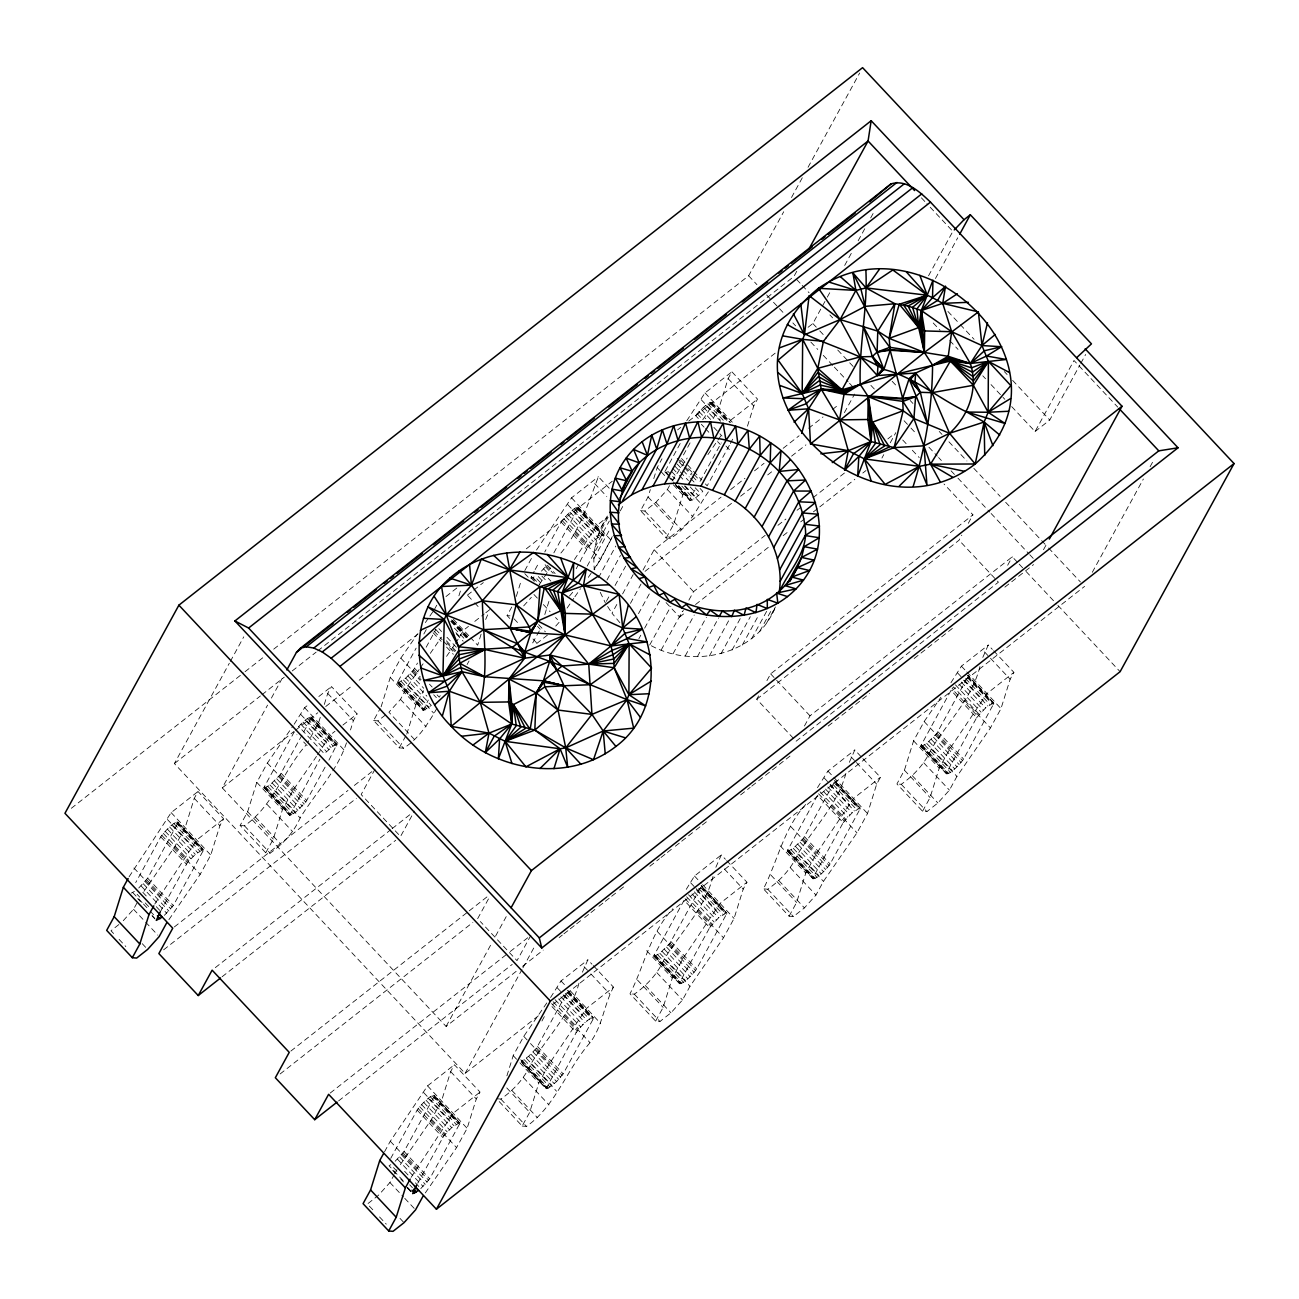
<?xml version="1.0" encoding="UTF-8"?>
<svg xmlns="http://www.w3.org/2000/svg" width="1299" height="1299" viewBox="0 0 1299 1299"><rect width="100%" height="100%" fill="white"/><g stroke="black" fill="none" stroke-linecap="round" stroke-linejoin="round"><path stroke-width="0.75" stroke-dasharray="5 3.75" d="M611.732 538.241L594.422 569.871C592.068 550.987 597.248 531.892 607.412 515.947M168.919 919.66L200.176 874.357L210.747 855.067L219.904 825.677L223.655 818.825L198.016 791.497L194.265 798.349L185.108 827.739L174.537 847.029L143.28 892.332M346.492 742.784C337.285 771.054 315.365 792.942 300.15 817.964C293.801 832.383 282.922 844.171 270.095 853.151L265.775 852.777L240.136 825.45L247.638 811.745L256.796 782.355L267.367 763.065L293.054 725.865M265.775 852.777L273.277 839.073L282.435 809.683L293.006 790.393L316.453 756.424M320.285 717.308L318.564 722.812L308.009 742.102M324.295 704.448L327.721 693.422L331.472 686.57L357.111 713.898L353.36 720.75L350.503 729.941M381.11 706.818L390.268 677.428L400.823 658.138L417.58 633.88M406.749 734.146L415.907 704.756L423.588 690.727M458.904 595.835L461.194 588.496M481.101 634.188L477.675 645.213L470.92 638.02M485.68 619.493L488.7 612.397M516.288 596.387L521.451 579.857M544.801 614.524L549.38 599.829M609.199 488.213L598.401 476.717C587.944 503.947 579.208 532.33 559.301 554.9M593.87 569.271L600.576 559.577L612.284 536.617M425.309 1192.92L456.566 1147.618L467.137 1128.328L476.295 1098.938L480.045 1092.086L454.406 1064.758L450.656 1071.61L441.498 1101L430.927 1120.29L399.67 1165.593M708.361 491.85C697.011 508.429 688.502 527.589 670.495 538.354L666.176 537.997L640.537 510.669L648.039 496.965L650.328 489.609M653.77 478.6L657.197 467.575L662.003 458.807M666.176 537.997L673.678 524.293L682.836 494.903L686.684 487.888M506.902 1075.832L513.202 1055.616L523.757 1036.326L549.445 999.126M747.461 426.169L753.761 405.97L757.512 399.118L731.873 371.79L728.122 378.642L718.964 408.032L713.2 418.554M499.238 1101.601L522.166 1126.038L529.683 1112.334L538.841 1082.944L549.396 1063.654L586.645 1008.284L613.501 987.159L593.27 965.579M578.964 983.213C570.846 1013.999 547.123 1037.333 530.901 1063.897C524.552 1078.316 513.673 1090.105 500.846 1099.084L496.527 1098.71M582.407 972.204L587.862 959.831L591.922 964.15M522.166 1126.038L526.485 1126.412C555.858 1105.741 566.819 1069.077 590.038 1042.691C602.622 1026.21 603.84 1004.89 613.501 987.159M726.726 860.652L746.974 882.232L743.223 889.084L734.065 918.474L723.494 937.764L689.996 986.298L682.495 1000.003L670.95 1012.83L659.957 1021.485L655.638 1021.111L629.999 993.784C644.483 965.466 650.231 932.942 672.85 908.764M655.638 1021.111L663.139 1007.407L672.297 978.017L682.852 958.727L720.117 903.341L746.974 882.232M713.005 876.452C705.13 908.033 681.017 931.919 664.357 958.971C658.025 973.389 647.129 985.178 634.318 994.157L629.999 993.784M715.863 867.261L721.335 854.904L725.378 859.224M862.893 758.6L880.446 777.305L876.679 784.158L867.521 813.547L856.967 832.838L823.469 881.371L815.967 895.076L804.422 907.904L793.413 916.558L789.094 916.185L763.455 888.857C777.939 860.539 783.687 828.015 806.322 803.821M789.094 916.185L796.612 902.48L805.77 873.09L816.324 853.8L853.573 798.414L880.446 777.305M845.893 773.36C837.774 804.146 814.051 827.479 797.83 854.044C791.497 868.463 780.602 880.251 767.774 889.23L763.455 888.857M849.335 762.334L854.807 749.978L861.546 757.171M993.654 650.799L1013.902 672.379L1010.151 679.231L1000.993 708.621L990.439 727.911L956.925 776.429L949.423 790.133L937.878 802.977L926.885 811.631L922.566 811.258L896.927 783.93L904.429 770.226L913.587 740.836L924.157 721.546L940.898 697.287M922.566 811.258L930.068 797.554L939.226 768.164L949.796 748.874L987.045 693.487L1013.902 672.379M979.933 666.598C972.058 698.18 947.945 722.065 931.286 749.101C924.953 763.536 914.058 775.324 901.246 784.304L896.927 783.93M982.791 657.408L988.263 645.051L992.306 649.354M138.766 887.996L147.68 878.205L177.557 823.631C176.583 818.256 162.684 833.649 160.767 836.832L135.713 882.589M164.405 915.324L173.319 905.533L203.618 849.871L177.817 821.975M325.091 767.157L305.768 802.133L295.604 812.281L289.726 815.447L263.924 787.551L294.224 731.905L296.935 734.779M264.087 788.12L269.965 784.953L280.129 774.805L311.013 718.704C309.503 714.19 299.566 725.768 296.74 728.479M289.726 815.447L319.863 759.233M328.939 760.11L336.928 744.376L311.289 717.048M397.559 683.193L405.694 678.143L431.333 705.471L423.198 710.521L397.38 682.625L416.135 648.104M423.198 710.521L428.28 700.064M540.222 582.374L534.815 576.626L531.015 578.266L534.181 571.333M553.861 552.854L577.941 508.851C576.983 503.46 563.068 518.853 561.152 522.052L544.768 551.961M587.197 566.104L604.019 535.074L578.217 507.195M680.173 443.527L664.309 472.771L668.287 471.699L675.025 478.893M395.156 1161.257L404.07 1151.466L433.947 1096.892C432.973 1091.517 419.074 1106.91 417.158 1110.093L389.213 1161.144M702.743 419.756C724.063 389.716 702.434 405.791 694.624 417.109M700.047 488.456L702.759 491.331C695.955 498.816 681.683 508.429 696.167 488.456M420.795 1188.585L429.709 1178.794L460.025 1123.132L434.207 1095.236M546.116 1088.708L576.253 1032.494C578.169 1029.311 592.084 1013.918 593.042 1019.293L563.165 1073.867L556.573 1081.564L548.178 1088.156L546.116 1088.708L520.477 1061.38M679.588 983.781L653.77 955.885L684.086 900.239L709.725 927.567L679.848 982.125C680.822 987.516 694.721 972.123 696.637 968.924L726.953 913.278L701.135 885.382M813.044 878.855L787.243 850.959L817.558 795.313L843.197 822.64L813.32 877.198C814.278 882.573 828.194 867.196 830.11 863.997L860.409 808.351L834.607 780.455M946.516 773.928L920.699 746.032L951.014 690.37L976.653 717.697L946.776 772.272C947.75 777.646 961.65 762.253 963.566 759.071L993.881 703.425L968.064 675.529L993.881 703.425M920.877 746.6L926.755 743.418L936.92 733.286L968.242 676.097M651.335 645.749C695.03 669.586 760.727 653.819 776.542 603.142M538.354 1015.818L465.107 1073.412L174.391 763.568L229.322 663.237M230.296 661.483L243.774 636.835M129.104 876.76L171.159 812.622L198.016 791.497M123.275 920.666L133.537 909.268L138.23 900.694M154.743 904.088L196.799 839.95L223.655 818.825M516.158 971.36L446.109 1026.437L222.259 787.86L267.562 705.13M271.41 698.083L282.971 676.958M160.378 911.687L187.413 862.617L195.305 854.369L203.456 849.302M294.159 724.241L304.615 707.695L307.782 705.211M240.136 825.45L244.456 825.823C272.952 806.111 283.458 770.778 305.768 745.334M317.573 754.8L330.255 735.007L334.996 731.288M436.967 708.182C428.264 723.397 418.846 738.644 403.567 748.224L399.248 747.851L373.609 720.523L380.169 708.54M434.337 609.604L437.146 604.473M423.847 634.009L426.738 628.732M405.694 678.143L413.602 669.878L417.499 663.058M426.169 647.227L435.814 629.609M414.56 739.569L388.921 712.242L400.465 699.414L407.967 685.71L419.139 669.521M375.054 769.154L361.154 794.533L400.53 836.491L414.413 811.112M399.248 747.851L405.808 735.867M455.511 643.411L463.727 630.08L468.468 626.362M467.104 664.503L469.036 660.996M531.421 558.473L523.741 572.502L529.131 578.25M509.776 618.47L507.065 615.596L511.757 607.039M536.519 549.98L571.544 497.826L598.401 476.717M535.139 569.579L538.988 562.532M539.556 584.209L550.37 567.842M539.28 630.924L532.704 642.924L537.023 643.297L548.032 634.643M574.45 559.512L597.183 525.153L606.665 517.7M576.204 568.735L579.094 563.457M580.052 561.688C585.07 550.987 592.393 539.004 603.856 534.522M597.491 536.666L608.078 517.343M594.893 547.415L609.312 521.061M593.854 558.554L610.205 528.677M273.716 649.159L748.646 275.778L783.703 211.753M791.497 197.513L803.172 176.177M808.043 167.279L859.662 73.004M620.289 510.897L624.04 504.044M598.482 577.682L615.807 546.051M686.749 420.779L705.016 392.899L731.873 371.79M606.99 580.036L620.451 555.436M683.469 454.959L691.165 440.881M640.537 510.669L644.856 511.043L655.849 502.388L667.394 489.544L671.145 482.692M672.086 480.987L687.187 458.06M606.389 601.323L610.238 594.293M615.06 585.508L625.631 566.185M796.758 271.264L793.868 276.541L656.921 384.212M619.867 622.692L612.008 613.258L616.814 604.473M622.594 593.935L633.165 574.596M643.037 570.034L654.144 549.721L721.059 497.127M630.453 603.369L641.024 584.047M700.031 481.409L721.27 442.91M729.34 445.33L707.176 485.81L703.132 481.491M730.298 443.56L734.162 436.529M638.491 613.664L650.036 592.571M477.642 918.685L489.691 896.683M638.881 638.718L640.797 635.211M644.645 628.18L660.996 598.303M808.092 327.283L812.865 323.532L826.359 298.884M827.317 297.13L831.181 290.083M844.675 265.451L851.413 253.126M858.152 240.802L864.907 228.478M870.687 217.923L874.536 210.876M649.695 645.035L670.869 606.373M446.109 1026.437L491.688 943.204M495.552 936.124L506.22 916.639M384.536 1151.775L390.285 1141.253L427.55 1085.883L454.406 1064.758M661.159 650.052L682.332 611.391M666.046 602.59L679.621 617.057L683.323 610.303M688.892 600.138L693.52 591.678L765.192 535.334M673.077 653.706L694.234 615.044M372.781 1209.759L367.39 1204.011L378.382 1195.356L389.927 1182.528L393.678 1175.676M394.62 1173.955L397.429 1168.824M530.901 935.264L517.002 960.643L480.354 921.576M685.222 655.93L706.38 617.269M465.107 1073.412L521.971 969.557M522.929 967.804L535.448 944.925M411.133 1177.349L453.189 1113.211L480.045 1092.086M697.384 656.677L718.558 618.015M417.742 1183.194L443.803 1135.878L451.695 1127.629L459.846 1122.563M709.384 655.93L729.6 619.038M844.399 412.676L854.596 394.068M721.01 653.722L740.251 618.584M928.541 275.794L952.865 231.384L926.885 203.683M732.035 650.068L750.319 616.684M935.442 278.506L957.736 237.782M742.297 645.067L758.665 615.19M550.565 997.502L561.006 980.956L587.862 959.831M541.943 1021.014L544.833 1015.721M751.618 638.751L767.011 610.644M759.834 631.282L772.337 608.435M766.8 622.741L775.454 606.925M772.402 613.307L775.292 608.046M546.879 1088.708L521.24 1061.397L528.628 1056.331L536.536 1048.066L567.403 991.965L593.042 1019.293M881.924 458.027L883.775 454.634M890.253 442.797L895.807 432.648M793.397 738.319L756.749 699.252L758.6 695.874M766.93 680.644L770.632 673.872L972.935 514.842L944.016 484.007M686.262 889.344L694.478 876.029L721.335 854.904M653.949 956.454L659.827 953.287L669.992 943.139L700.875 887.038L726.514 914.366M804.454 725.995L810.008 715.83L1012.294 556.8L1017.831 562.678M817.493 787.649L827.934 771.086L854.807 749.978M756.749 699.252L959.035 540.222L961.812 535.139M968.307 523.302L972.935 514.842M787.405 851.527L793.283 848.344L803.464 838.212L834.331 782.112L859.97 809.439M1011.694 406.603L1035.092 431.544L1073.997 360.489L1117.757 407.123M1035.092 431.544L1049.771 419.999L1079.826 365.1M1080.8 363.33L1085.655 354.481M1007.667 565.26L1012.294 556.8M950.949 682.722L961.406 666.16L988.263 645.051M1043.503 549.704L1047.384 542.625M1092.297 572.307L1143.364 479.022M1150.118 466.698L1153.967 459.651M601.632 526.501L607.234 517.067M440.247 695.663L439.241 697.206L436.545 694.332M709.725 927.567L718.623 917.76L726.774 912.71M843.197 822.64L852.095 812.833L860.247 807.783M976.653 717.697L985.568 707.906L993.703 702.856M425.39 622.546L428.751 617.707M429.872 616.083L433.217 611.228M420.259 667.913L423.604 663.058M430.31 653.348L441.465 637.176M446.564 656.352L454.39 645.018M567.078 608.094L573.768 598.401M574.889 596.777L580.474 588.691M588.285 577.373L592.766 570.894M707.923 454.585L716.853 441.644M717.957 440.02L722.439 433.557M541.472 571.105L547.074 564.951L555.16 573.59M572.713 592.279L569.287 596.257M523.676 605.886L531.372 597.329M555.728 626.086L559.577 621.799L555.517 617.496M336.928 744.376L333.112 746.016L324.295 753.712L298.656 726.385M71.331 808.287L243.449 672.963M245.04 671.713L264.168 656.677M174.391 763.568L260.385 695.972M261.976 694.721L284.27 677.185M292.243 670.933L316.128 652.147M317.719 650.896L405.304 582.033M406.896 580.783L481.75 521.938M483.342 520.688L655.329 385.478M318.84 696.508L331.472 686.57M445.979 596.55L457.037 587.846M222.259 787.86L293.899 731.532M295.49 730.282L317.784 712.761M325.74 706.51L352.808 685.222M359.173 680.221L418.067 633.912M467.429 595.121L472.203 591.37M473.794 590.103L483.342 582.601M526.322 548.811L612.284 481.231M677.558 429.904L680.741 427.403M688.697 421.152L776.25 352.321M342.904 725.069L357.111 713.898M474.784 621.393L484.267 613.94M485.842 612.69L490.584 608.971M730.655 420.227L757.512 399.118M118.859 924.563L111 930.75L113.695 933.624M373.609 720.523L377.928 720.896L385.787 714.71M174.342 926.95L347.97 790.442M354.351 785.44L371.871 771.655M730.606 489.609L744.944 478.341M754.508 470.839L764.056 463.321M783.167 448.285L799.096 435.766M808.66 428.248L822.998 416.979M832.545 409.461L838.927 404.46M163.642 949.813L356.381 798.284M645.035 571.349L732.636 502.469M740.609 496.218L753.355 486.199M767.693 474.931L772.467 471.164M791.578 456.144L805.916 444.875M215.309 967.641L390.528 829.899M392.119 828.648L411.231 813.612M777.939 525.316L785.911 519.048M797.05 510.28L803.432 505.279M812.979 497.761L844.837 472.722M887.85 438.9L894.215 433.898M222.113 976.751L395.74 840.242M679.621 617.057L686.002 612.056M695.55 604.538L770.421 545.677M783.167 535.659L789.532 530.658M800.687 521.889L807.052 516.888M813.418 511.871L818.208 508.12M819.799 506.87L854.839 479.315M862.796 473.047L865.995 470.547M290.83 1051.102L467.64 912.093M469.231 910.843L488.359 895.807M280.129 1073.964L472.868 922.436M330.206 1093.06L508.607 952.8M510.198 951.55L527.719 937.764M338.601 1100.902L512.228 964.394M796.108 741.209L998.411 582.179L959.035 540.222M522.523 966.359L543.226 950.089M559.138 937.569L562.321 935.069M563.912 933.819L568.686 930.068M570.277 928.817L575.051 925.05M576.659 923.8L583.024 918.799M584.615 917.549L589.389 913.798M590.98 912.548L597.345 907.53M598.936 906.28L603.71 902.529M605.302 901.279L610.075 897.528M611.667 896.278L618.048 891.26M619.639 890.01L624.413 886.259M649.873 866.238L659.437 858.72M661.029 857.47L665.802 853.719M667.394 852.469L673.759 847.468M675.35 846.217L680.124 842.45M681.715 841.2L694.445 831.198M696.037 829.947L700.827 826.18M702.418 824.93L708.783 819.929M740.625 794.891L750.173 787.389M751.764 786.139L770.859 771.119M772.45 769.869L789.971 756.099M828.177 726.06L869.567 693.52M914.139 658.479L952.346 628.44M1004.874 587.132L1033.533 564.61M552.692 1004.549L1084.584 586.385M131.378 893.062L134.43 891.406M390.82 1164.667L389.067 1165.755L403.908 1181.57M507.065 615.596L509.955 615.84M921.413 197.854L925.521 202.238M947.913 311.435L958.938 323.175M960.302 324.636L974.071 339.315M1004.354 371.595L1007.115 374.518M1012.619 380.396L1049.771 419.999M933.234 322.996L940.119 330.319M949.748 340.598L958.013 349.399M982.775 375.801L985.535 378.74M991.04 384.601L1004.809 399.28M796.644 279.496L800.801 283.929M802.181 285.407L809.098 292.778M829.866 314.91L832.627 317.865M892.153 381.305L897.706 387.199M910.161 400.482L912.921 403.437M939.226 431.463L942.002 434.418M948.919 441.79L966.911 460.983M973.844 468.354L1000.133 496.38M1005.67 502.291L1040.288 539.182M1041.668 540.644L1047.205 546.554M1048.585 548.032L1080.427 581.968M812.865 323.532L818.386 329.426M819.783 330.888L826.684 338.26M837.741 350.032L854.32 367.714M870.898 385.381L876.435 391.275M904.072 420.73L909.592 426.624M910.972 428.085L915.113 432.502M928.931 447.229L937.229 456.079M938.609 457.54L941.369 460.496M951.047 470.806L956.567 476.684M957.948 478.162L989.741 512.033M991.121 513.511L1028.418 553.277M1029.798 554.738L1035.335 560.632M748.646 275.778L756.927 284.627M766.605 294.938L772.142 300.832M773.522 302.294L784.58 314.082M792.861 322.915L795.638 325.87M810.836 342.075L817.753 349.431M823.274 355.325L832.951 365.636M834.331 367.114L848.15 381.841M849.53 383.319L853.687 387.735M902.691 439.988L906.832 444.388M912.336 450.25L919.221 457.589M1019.212 564.156L1024.732 570.05M1026.129 571.528L1056.525 603.938M1057.906 605.399L1120.111 671.697M728.122 378.642L753.761 405.97M984.512 651.903L1010.151 679.231M705.016 392.899L732.457 422.402M961.406 666.16L965.449 670.479M966.797 671.924L1000.993 708.621M711.673 402.268L730.574 422.402M711.852 402.82L729.389 421.526M710.91 402.268L729.811 422.402M967.317 675.529L992.956 702.856M711.414 403.924L728.95 422.613M967.804 677.185L993.443 704.513M709.627 402.82L727.164 421.509M967.365 677.526L991.657 703.409M707.874 403.908L724.063 421.168M965.612 678.598L989.903 704.496M701.265 399.751L720.149 419.886M957.655 673.012L963.046 678.776M964.394 680.205L983.294 700.34M705.795 405.434L720.636 421.266M963.533 680.14L987.825 706.023M703.522 407.318L714.32 418.83M961.276 682.024L985.568 707.906M701.233 409.412L710.667 419.48M958.971 684.118L983.262 710.001M699.041 411.588L705.795 418.781M713.898 427.42L721.984 436.042M955.431 684.849L981.07 712.177M697.141 413.699L702.532 419.447M979.17 714.288L953.531 686.96L952.021 688.843L977.66 716.171M725.946 446.012L731.337 451.76M964.8 700.583L990.439 727.911M695.631 415.583L698.326 418.457M701.363 424.302L704.074 427.176M705.422 428.621L710.813 434.369M717.568 441.563L720.263 444.437M681.537 458.482L701.785 480.062M937.927 731.743L963.566 759.071M680.53 460.025L683.225 462.899M688.632 468.647L692.676 472.966M694.023 474.411L699.43 480.159M936.92 733.286L962.559 760.613M677.201 458.352L683.956 465.545M685.304 466.974L692.042 474.167M924.157 721.546L949.796 748.874M679.02 461.908L683.063 466.227M684.427 467.656L691.165 474.849M692.513 476.295L697.92 482.043M935.41 735.169L961.049 762.497M677.12 464.003L689.249 476.944M690.613 478.389L694.656 482.708M933.51 737.264L959.149 764.591M674.928 466.179L678.987 470.498M680.335 471.927L688.421 480.565M695.176 487.758L700.567 493.506M931.318 739.44L956.957 766.767M672.622 468.273L678.029 474.038M679.377 475.466L684.768 481.231M690.175 486.979L698.261 495.601M929.029 741.55L954.668 768.862M671.713 471.602L677.104 477.35M685.206 485.988L696.004 497.485M926.755 743.418L952.394 770.745M684.346 485.907L700.534 503.168M931.286 749.101L956.925 776.429M681.78 486.086L693.926 499.027M924.677 744.96L950.316 772.288M666.533 472.787L673.288 479.964M678.679 485.729L692.172 500.115M922.923 746.048L948.562 773.376M664.747 471.683L672.85 480.321M678.24 486.07L690.386 499.011M921.137 744.944L946.776 772.272M667.946 476.213L671.989 480.533M673.337 481.978L690.873 500.667M921.641 746.6L947.28 773.928M676.454 485.712L689.948 500.099M920.699 746.032L946.338 773.36M675.285 484.852L690.126 500.667M657.197 467.575L659.892 470.449M661.24 471.894L665.299 476.197M673.385 484.836L682.836 494.903M913.587 740.836L939.226 768.164M667.394 489.544L693.033 516.872M923.784 762.822L949.423 790.133M655.849 502.388L681.488 529.716M912.239 775.649L937.878 802.977M648.039 496.965L673.678 524.293M904.429 770.226L930.068 797.554M644.856 511.043L670.495 538.354M901.246 784.304L926.885 811.631M594.65 483.569L606.795 496.51M851.04 756.83L855.099 761.149M856.447 762.578L876.679 784.158M654.144 549.721L693.52 591.678M770.632 673.872L810.008 715.83M571.544 497.826L611.131 540.287M827.934 771.086L867.521 813.547M578.38 507.763L604.019 535.074M834.77 781.024L860.409 808.351M577.454 507.195L603.093 534.522M835.192 781.884L859.483 807.783M577.941 508.851L603.58 536.178M576.155 507.747L601.794 535.074M833.893 782.453L858.184 808.335M574.418 508.835L600.057 536.162M833.503 784.969L856.447 809.423M567.793 504.678L593.432 532.005M824.183 777.939L849.822 805.266M572.339 510.361L597.978 537.689M830.077 785.067L854.369 810.949M570.066 512.244L595.705 539.572M827.804 786.95L852.095 812.833M567.76 514.355L593.399 541.667M825.498 789.045L849.79 814.944M565.585 516.515L591.224 543.843M823.322 791.221L847.614 817.103M563.669 518.626L589.308 545.953M820.059 791.887L845.698 819.214M574.937 532.249L600.576 559.577M831.328 805.51L856.967 832.838M562.158 520.509L587.798 547.837M818.549 793.77L844.188 821.098M561.152 522.052L586.791 549.363M804.471 836.67L830.11 863.997M803.464 838.212L829.103 865.54M545.093 564.724L553.179 573.346M790.685 826.473L816.324 853.8M545.564 566.835L550.955 572.583M801.954 840.096L827.593 867.423M543.648 568.93L546.343 571.82M800.038 842.207L825.677 869.518M548.21 578.299L550.906 581.173M797.862 844.366L823.501 871.694M541.862 576.09L547.269 581.838M795.556 846.477L821.195 873.805M538.241 576.529L543.648 582.277M793.283 848.344L818.922 875.672M797.83 854.044L823.469 881.371M791.205 849.887L816.844 877.215M533.077 577.714L539.816 584.907M789.467 850.975L815.106 878.303M531.291 576.61L535.334 580.929M787.681 849.871L813.32 877.198M788.168 851.527L813.807 878.855M530.853 577.698L534.896 582.017M787.243 850.959L812.882 878.286M780.131 845.763L805.77 873.09M533.938 594.487L537.981 598.79M543.372 604.555L550.127 611.732M790.328 867.748L815.967 895.076M538.582 624.575L545.336 631.769M778.783 880.576L804.422 907.904M537.51 626.345L540.222 629.219M770.973 875.153L796.612 902.48M514.079 618.844L519.486 624.592M532.98 638.978L537.023 643.297M767.774 889.23L793.413 916.558M467.932 595.689L473.339 601.437M474.687 602.882L480.078 608.63M724.322 868.95L743.223 889.084M453.383 619.331L469.572 636.575M694.478 876.029L701.216 883.206M702.564 884.651L734.065 918.474M452.848 620.743L467.689 636.575M451.662 619.883L467.851 637.127M701.314 885.95L726.953 913.278M452.084 620.743L468.273 638.004M701.736 886.811L726.027 912.71M451.224 620.971L467.429 638.231M450.785 621.312L466.974 638.572M700.437 887.379L724.728 913.262M454.439 628.148L465.237 639.644M698.683 888.467L722.975 914.35M455.917 632.629L459.976 636.932M690.727 882.882L694.77 887.185M696.118 888.63L716.366 910.193M456.404 633.993L463.158 641.186M696.605 889.994L720.896 915.892M694.348 891.877L718.623 917.76M692.042 893.972L716.334 919.871M438.867 628.635L441.563 631.525M446.97 637.273L456.404 647.34M688.502 894.719L714.141 922.046M435.603 629.301L441.011 635.049M446.401 640.813L455.852 650.88M686.603 896.813L712.242 924.141M446.872 642.924L454.959 651.562M697.855 910.437L723.494 937.764M434.093 631.184L442.196 639.822M443.544 641.251L454.341 652.764M685.093 898.697L710.732 926.025M433.087 632.727L441.189 641.349M446.58 647.113L453.335 654.306M414.608 668.336L418.651 672.655M429.449 684.167L432.145 687.041M670.998 941.613L696.637 968.924M413.602 669.878L420.356 677.071M669.992 943.139L695.631 970.467M400.823 658.138L421.071 679.718M657.213 931.399L682.852 958.727M412.092 671.762L420.194 680.4M433.687 694.77L436.383 697.66M668.482 945.023L694.121 972.35M410.175 673.872L423.685 688.243M666.582 947.133L692.221 974.461M408 676.032L426.9 696.167M664.39 949.309L690.029 976.621M662.1 951.404L687.739 978.732M403.437 680.01L429.076 707.338M659.827 953.287L685.466 980.615M407.967 685.71L433.606 713.037M664.357 958.971L689.996 986.298M401.359 681.553L426.998 708.881M657.749 954.814L683.388 982.141M399.605 682.641L425.244 709.968M655.995 955.902L681.634 983.229M397.819 681.537L423.458 708.864M654.209 954.797L679.848 982.125M398.306 683.193L423.945 710.521M654.696 956.454L680.335 983.781M397.38 682.625L423.019 709.952M653.77 955.885L679.409 983.213M390.268 677.428L415.907 704.756M646.658 950.689L672.297 978.017M400.465 699.414L426.104 726.742M656.856 972.675L682.495 1000.003M645.311 985.503L670.95 1012.83M637.5 980.079L663.139 1007.407M377.928 720.896L403.567 748.224M634.318 994.157L659.957 1021.485M327.721 693.422L353.36 720.75M584.112 966.683L589.519 972.431M590.866 973.877L609.751 994.011M304.615 707.695L344.203 750.14M561.006 980.956L565.065 985.259M570.456 991.023L600.593 1023.401M567.679 990.309L593.318 1017.637M311.451 717.616L337.091 744.944M567.842 990.877L593.481 1018.205M310.526 717.048L336.165 744.376M568.264 991.754L592.555 1017.637M311.013 718.704L336.652 746.032M309.227 717.6L334.866 744.928M566.965 992.306L591.256 1018.189M307.473 718.688L333.112 746.016M565.227 993.394L589.519 1019.277M300.865 714.547L326.504 741.859M557.255 987.808L562.662 993.556M564.01 995.002L582.894 1015.136M305.395 720.231L331.05 747.558M563.149 994.92L587.44 1020.819M303.138 722.114L328.777 749.426M560.876 996.804L585.167 1022.703M300.832 724.209L326.471 751.536M558.57 998.899L582.861 1024.797M555.046 999.645L580.685 1026.973M553.13 1001.74L578.769 1029.068M564.399 1015.363L590.038 1042.691M551.62 1003.624L577.259 1030.951M303.674 741.973L309.081 747.721M551.978 1006.595L576.253 1032.494M281.136 773.278L306.775 800.59M537.526 1046.539L563.165 1073.867M280.129 774.805L305.768 802.133M536.536 1048.066L562.175 1075.393M267.367 763.065L293.006 790.393M523.757 1036.326L529.148 1042.09M530.495 1043.519L549.396 1063.654M278.635 776.688L304.275 804.016M535.026 1049.949L560.665 1077.277M276.719 778.799L302.358 806.127M533.11 1052.06L558.749 1079.388M274.544 780.975L300.183 808.287M530.934 1054.236L556.573 1081.564M272.238 783.07L297.877 810.397M528.628 1056.331L554.267 1083.658M269.965 784.953L295.604 812.281M526.355 1058.214L551.994 1085.542M274.511 790.636L300.15 817.964M530.901 1063.897L556.54 1091.225M267.886 786.48L293.525 813.807M524.276 1059.74L549.915 1087.068M266.149 787.567L291.788 814.895M522.539 1060.828L548.178 1088.156M264.347 786.463L289.986 813.791M520.753 1059.74L546.392 1087.052M264.85 788.12L290.489 815.447M263.924 787.551L289.563 814.879M521.662 1062.257L545.953 1088.156M256.796 782.355L282.435 809.683M513.202 1055.616L518.593 1061.38M519.941 1062.809L538.841 1082.944M267.009 804.341L292.648 831.669M523.4 1077.602L549.039 1104.929M255.465 817.168L281.104 844.496M511.855 1090.429L537.494 1117.757M247.638 811.745L273.277 839.073M506.74 1087.896L529.683 1112.334M244.456 825.823L270.095 853.151M500.846 1099.084L526.485 1126.412M194.265 798.349L219.904 825.677M450.656 1071.61L476.295 1098.938M171.159 812.622L210.747 855.067M427.55 1085.883L467.137 1128.328M177.979 822.543L203.618 849.871M434.386 1095.804L460.025 1123.132M177.054 821.975L202.693 849.302M433.444 1095.236L459.083 1122.563M177.557 823.631L203.196 850.959M433.947 1096.892L459.586 1124.22M175.771 822.527L201.41 849.855M432.161 1095.804L457.8 1123.132M174.017 823.615L199.656 850.942M430.407 1096.876L456.046 1124.203M167.409 819.474L193.048 846.802M423.799 1092.735L449.438 1120.063M171.939 825.157L197.578 852.485M428.329 1098.418L453.968 1125.746M169.666 827.041L195.305 854.369M426.056 1100.302L451.695 1127.629M167.376 829.135L193.015 856.463M423.766 1102.396L449.405 1129.724M165.184 831.311L190.823 858.639M421.574 1104.572L447.213 1131.9M163.284 833.406L188.923 860.734M419.674 1106.667L445.313 1133.995M174.537 847.029L200.176 874.357M430.927 1120.29L456.566 1147.618M161.774 835.289L187.413 862.617M418.164 1108.55L443.803 1135.878M160.767 836.832L186.406 864.16M417.158 1110.093L442.797 1137.421M147.68 878.205L173.319 905.533M404.07 1151.466L429.709 1178.794M146.673 879.732L172.312 907.059M403.063 1153.009L428.702 1180.32M133.894 867.992L159.533 895.32M390.285 1141.253L415.924 1168.58M145.163 881.615L170.802 908.943M401.553 1154.892L427.192 1182.204M143.247 883.726L168.886 911.054M399.637 1156.987L425.276 1184.315M141.071 885.902L166.71 913.229M397.462 1159.163L423.101 1186.49M142.825 892.316L146.868 896.619M156.318 906.686L160.362 911.005M404.606 1171.325L410.013 1177.073M415.404 1182.837L419.447 1187.14M137.126 894.28L139.821 897.171M145.228 902.919L149.271 907.238M393.516 1167.557L398.923 1173.306M409.705 1184.802L412.416 1187.692M132.677 892.494L142.127 902.561M143.475 904.007L148.865 909.755M150.229 911.2L154.272 915.503M137.629 898.583L140.341 901.474M392.671 1170.415L395.383 1173.289M400.774 1179.037L403.469 1181.928M408.016 1187.887L413.407 1193.651M152.048 915.503L154.743 918.377M407.09 1187.318L411.133 1191.638M152.21 916.071L154.922 918.945M407.253 1187.887L411.312 1192.206M133.537 909.268L144.335 920.78M145.683 922.209L157.829 935.15M389.927 1182.528L403.421 1196.915M404.768 1198.344L414.219 1208.411M142.24 943.675L146.284 947.994M399.978 1218.365L404.021 1222.684M119.086 939.372L125.841 946.565M379.535 1216.952L386.274 1224.145M607.623 606.471L612.008 613.258M600.252 592.328L605.431 603.077"/><path stroke-width="1.5" d="M444.761 681.147L423.847 680.465L442.927 675.967L460.755 667.491L484.771 676.763L524.634 658.187L549.85 655.037L588.756 664.13L614.135 667.735L628.895 694.705L645.684 705.909L627.044 699.658L590.249 684.719L564.042 685.775L543.42 680.822L484.771 676.763L461.957 671.68L444.761 681.147L428.605 692.757L449.34 691.23L480.257 702.337L511.757 724.014L534.831 730.087L565.731 747.867L593.497 759.72L603.191 731.012L627.044 699.658L628.895 694.705L629.138 643.817L622.708 628.002L619.12 594.374C577.341 548.47 498.361 535.399 449.86 578.12C405.726 615.775 411.767 687.609 451.24 726.352C491.866 770.697 566.721 784.628 615.937 746.438C664.357 710.309 660.347 634.432 619.12 594.374L583.462 585.784L567.939 577.682L533.564 552.432L509.37 569.936L482.384 600.755L446.239 615.028L444.274 619.509L442.927 675.967L449.34 691.23L451.24 726.352L488.992 733.139L505.116 741.323L560.096 748.792L565.731 747.867L603.191 731.012L633.668 728.138L627.044 699.658L614.135 667.735L613.745 659.015L611.066 645.944L592.409 614.167L583.462 585.784L586.255 568.816L573.249 580.117L562.061 592.977L560.876 610.806L565.097 634.919L588.756 664.13L591.954 714.401L603.191 731.012L615.937 746.438M913.213 486.232C925.651 447.213 932.276 406.084 932.568 365.165L924.368 352.467L918.637 327.608L921.332 310.526L932.52 297.666L945.51 286.365L942.717 303.349L951.68 331.716L948.238 356.316L950.381 361.008L971.49 367.828L988.393 361.382L988.166 412.254L984.122 422.029L975.192 463.987C867.034 548.178 699.024 383.173 818.5 288.297C924.985 214.14 1083.415 367.893 975.192 463.987L930.522 464.165L919.351 466.341L864.371 458.872L848.263 450.688L810.495 443.917L808.595 408.779L802.197 393.516L778.117 360.164L802.668 339.348L804.487 334.801L809.131 295.669L840.112 319.554L877.783 331.148L889.166 338.357L924.368 352.467L948.238 356.316L970.321 363.493L1006.287 359.482L986.591 356.023L970.321 363.493L950.381 361.008L896.521 374.112L841.931 389.846L821.228 389.229L783.102 398.014L804.016 398.696L821.228 389.229L842.564 391.308L860.23 384.39L877.312 375.525L883.921 369.484L890.172 350.275L889.166 338.357L894.93 303.739L866.027 287.923L852.907 272.904L855.879 290.408L877.783 331.148L889.799 347.32L924.368 352.467L978.374 311.922L981.979 345.55L988.393 361.382L1010.817 385.592L988.166 412.254L966.894 412.059C938.722 398.631 914.723 377.181 883.921 369.484C853.524 350.568 817.623 343.147 787.308 324.474M865.881 270.468C867.813 308.626 858.818 346.281 860.23 384.39L868.219 396.601L875.51 443.284L864.371 458.872L857.649 476.343L858.866 456.436L871.012 441.563L872.619 422.143L903.146 410.728L913.911 418.554L949.553 433.298L975.192 463.987M640.456 717.438L627.044 699.658L591.954 714.401L564.042 685.775L544.898 686.83L536.276 692.952L513.349 704.594L511.757 724.014L499.612 738.887L485.323 752.592L488.992 733.139L480.257 702.337C489.106 669.001 482.952 634.626 482.384 600.755L471.44 585.151L459.229 570.748M782.712 335.856L802.668 339.348L802.197 393.516L779.871 385.446M810.495 443.917L924.368 352.467L924.644 330.936L921.332 310.526L932.958 280.211L932.52 297.666L942.717 303.349L978.374 311.922M451.24 726.352L508.964 679.052L524.634 658.187L524.747 651.968L530.918 632.743L537.786 621.019L544.346 587.473L567.939 577.682L573.687 562.662L573.249 580.117M499.612 738.887L498.378 758.795L505.116 741.323L530.138 729.389L536.276 692.952L543.404 680.757L549.721 661.24L549.85 655.037L565.097 634.919L619.12 594.374M434.11 596.273L446.239 615.028L458.612 646.772L459.115 659.048L461.957 671.68L480.257 702.337L508.607 701.947L513.349 704.594L530.138 729.389M745.171 508.575L770.177 462.882L770.762 442.943C727.813 411.929 659.243 413.293 626.167 458.141C593.123 502.323 614.93 567.322 658.853 595.348C701.801 626.345 770.388 624.998 803.448 580.133C836.507 535.967 814.684 470.969 770.762 442.943L760.175 455.397L735.169 501.089C764.835 520.493 784.986 556.508 779.156 592.393C788.574 570.164 810.479 550.386 804.633 524.244C803.058 512.585 799.226 501.365 793.608 491.038C781.284 469.442 761.084 452.831 737.881 444.063C695.631 426.722 640.407 443.706 622.806 487.839M945.51 286.365L937.683 300.378L921.332 310.526L924.368 352.467L890.172 350.275L877.085 352.045L863.478 326.796L872.295 356.543L883.921 369.484L877.085 352.045L877.783 331.148L894.93 303.739L908.115 306.044L921.332 310.526L951.68 331.716L981.979 345.55L1001.561 346.736L986.591 356.023M511.968 763.568L505.116 741.323L511.757 724.014L508.607 701.947L508.964 679.052L565.097 634.919L562.353 611.602L562.061 592.977L567.939 577.682L509.37 569.936L471.44 585.151L441.563 586.515L446.239 615.028L483.553 629.658L512.196 647.487L562.11 666.014L588.756 664.13L611.066 645.944L627.32 638.475L647.032 641.933L611.066 645.944L565.097 634.919L537.786 621.019L516.206 604.798L482.384 600.755L510.02 628.196L517.716 643.817L524.569 651.903L524.634 658.187L484.998 649.532L458.612 646.772L444.274 619.509L428.053 606.925L446.239 615.028L471.44 585.151L481.231 559.236L509.37 569.936L540.011 586.71L537.786 621.019L530.901 632.678L512.196 647.487L458.531 650.783L442.927 675.967L420.616 667.897M957.379 293.769L942.717 303.349L921.332 310.526L920.13 328.371L924.368 352.467L890.075 349.561L877.085 352.045L872.295 356.543L860.393 356.819L817.785 368.331L802.197 393.516L778.198 372.764M1001.561 346.736L984.447 350.746L970.321 363.493L949.001 357.858L915.649 373.04L877.312 375.525L877.913 366.789L872.295 356.543L883.629 369.354L877.312 375.525L860.393 356.819L840.112 319.554L818.5 288.297L855.879 290.408L866.027 287.923L927.21 295.23L932.52 297.666M1009.388 372.504L988.393 361.382L973.389 385.283L931.984 392.688L920.374 392.298L909.365 378.967L915.649 373.04L914.999 381.711L920.374 392.298L927.502 423.847L909.073 378.837L915.649 373.04L931.984 392.688L949.553 433.298L930.522 464.165L940.184 481.799M915.649 373.04L910.502 379.487L920.374 392.298L915.6 396.731L913.911 418.554L930.522 464.165L952.752 477.269M1076.79 357.566L1091.469 343.862L970.337 214.757L964.037 219.71L871.174 120.726L868.073 141.006L809.293 248.385M779.627 347.807L802.668 339.348L817.785 368.331L841.931 389.846L844.025 394.311L839.527 419.886L848.263 450.688L844.594 470.141L858.866 456.436M840.485 276.784L855.879 290.408L840.112 319.554L823.452 341.328L817.785 368.331L821.228 389.229L839.527 419.886L871.012 441.563L894.085 447.635L923.979 445.801L949.553 433.298L984.122 422.029L999.71 434.986M627.32 638.475L642.291 629.187L625.176 633.181L611.066 645.944L622.708 628.002L628.245 605.237M949.553 433.298C968.551 416.167 978.585 388.304 970.321 363.493L981.979 345.55L987.5 322.785M789.711 581.692L797.407 567.631L801.548 557.45L804.162 546.7L819.312 537.737L805.201 535.578L780.179 581.254M890.172 350.275L902.659 398.322L903.146 410.728L894.085 447.635L864.371 458.872L871.239 481.117M562.11 666.014L549.85 655.037L564.042 685.775L558.034 710.05L565.731 747.867L567.679 767.238L560.096 748.792L534.831 730.087L536.276 692.952L543.42 680.822L562.11 666.014L590.249 684.719L614.135 667.735L629.138 643.817L650.133 654.956M458.612 646.772L483.553 629.658L510.02 628.196L516.206 604.798L506.626 552.903M442.391 715.863L449.34 691.23L461.957 671.68L442.927 675.967L418.944 655.216M801.645 433.411L808.595 408.779L821.228 389.229L843.278 392.818L860.23 384.39L844.025 394.311L821.228 389.229L806.159 403.778L787.86 410.305L804.016 398.696M631.736 494.757L656.742 449.064L662.328 429.725L667.004 444.047L641.998 489.739L631.736 494.757L618.308 504.791M919.871 275.388L927.21 295.23L899.281 304.258L889.166 338.357L918.637 327.608L924.644 330.936L951.68 331.716L970.321 363.493L949.715 359.433L932.568 365.165L948.238 356.316M553.959 768.683L560.096 748.792L525.9 766.832L505.116 741.323L516.255 725.735L513.349 704.594L525.462 728.414L505.116 741.323L534.831 730.087L558.034 710.05L591.954 714.401L565.731 747.867L580.913 764.25M166.678 922.891L159.176 936.595L147.631 949.423L136.639 958.077L132.319 957.704L106.68 930.376L114.182 916.672L123.34 887.282L128.146 878.514M132.319 957.704L139.821 944L148.979 914.61L153.785 905.841M423.068 1196.152L415.566 1209.856L404.021 1222.684L393.029 1231.338L388.71 1230.965L363.07 1203.653L370.572 1189.949L379.73 1160.543L383.578 1153.528M388.71 1230.965L396.211 1217.26L405.369 1187.871L410.175 1179.102M844.025 394.311L902.659 398.322L909.073 378.837L920.374 392.298M667.004 444.047L673.645 425.65L678.046 440.41L653.024 486.086L641.998 489.739M923.979 445.801L926.934 484.787L919.351 466.341L885.155 484.381L864.371 458.872L871.012 441.563L871.012 421.298L868.219 396.601L902.74 399.053L915.6 396.731L902.951 401.375L868.219 396.601L867.862 419.496L871.012 441.563L853.492 453.692L844.594 470.141M621.669 490.697L632.256 471.375L620.061 467.77L626.654 480.809C579.776 580.182 745.366 665.656 797.407 567.631L814.278 560.129L801.548 557.45L787.129 583.803M678.046 440.41L685.563 422.954L689.655 438.185L664.65 483.877L653.024 486.086M689.655 438.185L697.92 421.655L701.655 437.454L676.649 483.147L664.65 483.877M485.323 752.592L494.221 736.143L511.757 724.014L511.741 703.749L508.964 679.052L549.721 661.24M198.227 995.537L212.127 970.158L289.239 1052.352L275.339 1077.732L314.715 1119.689L328.615 1094.31L436.415 1209.207L1120.111 671.697L1234.05 463.564L862.585 67.662L178.889 605.172L64.95 813.304L172.751 928.2L158.868 953.58L198.227 995.537L220.521 978.001M286.835 669.927L296.464 652.325L300.442 648.233L891.049 183.906C906.458 179.002 920.212 192.398 930.49 202.124L1122.027 406.262L1049.316 539.085M160.378 911.687L156.27 920.374L162.148 917.208L159.452 914.334M619.98 497.988L639.222 462.85L633.555 449.405L647.422 455.364L622.416 501.057M688.827 483.894L723.17 423.328L725.979 440.426L700.973 486.102L676.649 483.147M712.875 489.755L737.881 444.063L747.932 430.554L749.344 449.097L724.339 494.773L700.973 486.102M511.075 907.79L531.437 870.59L1122.027 406.262M754.167 517.116L779.189 471.423L790.36 459.749M762.026 526.55L787.048 480.857L798.56 469.524L779.189 471.423L781.04 450.85L770.177 462.882M768.602 536.731L793.608 491.038L805.559 480.013L787.048 480.857M416.768 1184.948L412.66 1193.635L418.538 1190.469L414.495 1186.149M773.782 547.48L798.788 501.787L811.226 491.071L793.608 491.038M777.468 558.602L802.49 512.926L815.48 502.551L798.788 501.787M959.669 234.242L970.337 214.757M779.627 569.936L804.633 524.244L818.273 514.258L802.49 512.926M436.415 1209.207L550.354 1001.074L1234.05 463.564M789.889 580.572L791.805 577.065L809.553 570.505L797.407 567.631M586.255 568.816L578.428 582.829L562.061 592.977L540.011 586.71L516.206 604.798L529.31 626.881L530.918 632.743L565.097 634.919L565.374 613.388L562.061 592.977L583.462 585.784L598.125 576.22M841.931 389.846L818.37 376.596L802.197 393.516L819.068 380.834L841.931 389.846L817.948 372.358L802.197 393.516L820.01 385.04L841.931 389.846L860.393 356.819M701.655 437.454L710.504 421.785L713.833 438.201M931.984 392.688L950.381 361.008L972.399 372.18L988.393 361.382L973.341 380.932L950.381 361.008L973.016 376.564L988.393 361.382M519.99 551.929L509.37 569.936L493.636 555.355M543.42 680.822L536.276 692.952L558.034 710.05L544.898 686.83L543.404 680.757L564.042 685.775L543.778 682.251L536.276 692.952L508.964 679.052L511.757 724.014L488.992 733.139L472.998 745.041M725.979 440.426L735.705 426.267L737.881 444.063M879.261 269.478L866.027 287.923L892.835 269.981L927.21 295.23L916.997 308.805L918.637 327.608L899.281 304.258M629.138 643.817L613.745 659.015L588.756 664.13L613.128 654.631L629.138 643.817L614.086 663.383L588.756 664.13L612.235 650.263L629.138 643.817L651.562 668.043L628.895 694.705L649.321 693.715M877.312 375.525L882.476 368.867L872.295 356.543M749.344 449.097L759.671 436.139L760.175 455.397M954.262 229.923L964.037 219.71M891.049 183.906L869.567 201.767M539.962 768.553L560.096 748.792M899.217 486.102L919.351 466.341L894.085 447.635L913.911 418.554L902.951 401.375M461.957 671.68L446.888 686.229L428.605 692.757M434.808 704.61L449.34 691.23M794.079 422.175L808.595 408.779L839.527 419.886L867.862 419.496L872.619 422.143L889.393 446.937L864.371 458.872L880.089 444.745L872.619 422.143L884.733 445.963L864.371 458.872M423.442 618.308L444.274 619.509L418.863 642.615L442.927 675.967L459.797 663.286L484.998 649.532L458.677 654.81L442.927 675.967L459.115 659.048L484.998 649.532M505.116 741.323L520.834 727.196L513.349 704.594M524.747 651.968L565.097 634.919L562.061 592.977L592.409 614.167L622.708 628.002L636.007 616.895M981.979 345.55L995.261 334.444M1085.168 348.814L1178.031 447.782L541.764 948.01L234.908 620.954L871.174 120.726M234.908 620.954L248.596 628.034L868.073 141.006L914.577 190.563M296.464 652.325L301.238 648.574M304.421 646.058L333.08 623.536M347.418 612.267L350.6 609.767M353.783 607.266L376.06 589.746M384.017 583.478L387.216 580.978M390.398 578.477L393.581 575.977M396.763 573.476L422.224 553.455M433.379 544.687L463.613 520.915M474.768 512.147L477.951 509.646M481.133 507.146L506.594 487.109M517.749 478.357L520.931 475.856M524.114 473.356L527.297 470.839M530.479 468.338L551.182 452.068M560.73 444.567L563.912 442.066M567.095 439.565L594.163 418.278M608.484 407.009L637.143 384.488M645.1 378.236L648.282 375.736M651.465 373.219L654.647 370.718M657.83 368.218L683.306 348.197M694.445 339.429L726.287 314.407M742.2 301.888L767.677 281.867M778.815 273.099L781.998 270.598M785.181 268.097L788.363 265.597M791.562 263.096L812.248 246.826M821.796 239.308L824.979 236.808M828.161 234.307L855.229 213.02M300.442 648.233L306.353 646.788L896.959 182.461M306.353 646.788L313.79 648.055L904.396 183.727M313.79 648.055L322.249 651.952L912.84 187.624M322.249 651.952L331.148 658.22L921.754 193.892M331.148 658.22L339.883 666.436L930.49 202.124M541.764 948.01L539.312 937.878L1158.789 450.85L1178.031 447.782M314.715 1119.689L337.009 1102.153M832.269 462.59L848.263 450.688L871.012 441.563L868.219 396.601L903.146 410.728M805.201 535.578L819.555 526.046L804.633 524.244M1010.541 398.582L988.166 412.254L973.389 385.283L950.381 361.008M628.895 694.705L651.286 681.033M894.93 303.739L865.199 306.369L840.112 319.554L804.487 334.801L793.38 313.838M801.548 557.45L817.542 549.152L804.162 546.7M420.373 630.259L444.274 619.509M877.085 352.045L889.799 347.32M540.011 586.71L567.939 577.682L560.6 557.839M639.27 578.542L644.872 577.016L648.574 587.44L653.884 585.54L658.853 595.348L663.886 593.042L669.943 602.151L674.717 599.342L681.699 607.737L686.181 604.36L693.926 612.024L698.083 608.013L706.461 614.963L710.228 610.238L719.11 616.505L722.406 610.985L731.71 616.635L734.406 610.238L744.051 615.336L746.016 608.029L755.969 612.625L757.057 604.392L767.303 608.565L767.319 599.375L777.857 603.191L776.64 593.075L796.06 588.885L784.84 585.589L803.448 580.133L791.805 577.065M902.659 398.322L915.6 396.731M820.854 453.806L848.263 450.688M461.583 736.257L488.992 733.139M787.86 410.305L808.595 408.779M510.02 628.196L530.82 632.402L537.786 621.019L530.528 631.298L510.02 628.196L530.901 632.678L510.02 628.196L529.31 626.881L537.786 621.019L560.876 610.806L565.374 613.388L592.409 614.167M1008.576 411.263L988.166 412.254L1004.955 423.458L966.894 412.059L984.122 422.029L992.939 445.687M942.717 303.349L968.388 302.326M583.462 585.784L609.117 584.777M622.708 628.002L642.291 629.187M802.668 339.348L823.452 341.328M930.522 464.165L964.491 471.31M543.485 681.114L564.042 685.775M626.654 480.809L615.353 478.162L622.513 490.99L612.089 489.138L619.899 501.739L610.319 500.553L618.86 512.861L610.075 512.228L619.428 524.195L611.358 524.017L621.572 535.513L614.135 535.74L625.274 546.652L618.405 547.204L630.453 557.401L624.072 558.278L637.013 567.582L631.054 568.767L644.872 577.016M625.452 737.848L603.191 731.012L605.22 753.761M828.811 282.045L855.879 290.408M776.64 593.075L787.486 596.598M449.86 578.12L471.44 585.151L469.556 564.497M639.222 462.85L626.167 458.141L632.256 471.375M483.553 629.658L517.716 643.817L523.968 651.692L524.634 658.187L512.196 647.487M556.638 669.602L550.5 661.532L549.85 655.037L549.915 661.321L556.638 669.602L590.249 684.719M459.797 663.286L484.771 676.763M724.339 494.773L735.169 501.089M1119.121 408.584L1158.789 450.85M339.883 666.436L531.437 870.59M248.596 628.034L539.312 937.878M178.889 605.172L550.354 1001.074M157.374 915.86L160.069 918.734M413.764 1189.121L416.459 1191.995M412.01 1190.209L414.706 1193.083M123.34 887.282L148.979 914.61M379.73 1160.543L405.369 1187.871M114.182 916.672L139.821 944M370.572 1189.949L396.211 1217.26M906.426 271.962L927.21 295.23L912.58 307.311L918.637 327.608L903.601 305.021L927.21 295.23L908.115 306.044L918.637 327.608M547.171 554.413L567.939 577.682L557.726 591.256L560.876 610.806L544.346 587.473M517.716 643.817L524.634 658.187M852.907 272.904L860.896 289.028L865.199 306.369M642.128 441.676L647.422 455.364L651.773 435.084L656.742 449.064M800.817 304.063L804.487 334.801M924.368 352.467L921.608 329.167L921.332 310.526M984.122 422.029L984.723 455.397M567.939 577.682L553.325 589.762L560.876 610.806L548.86 588.496L567.939 577.682"/></g></svg>
